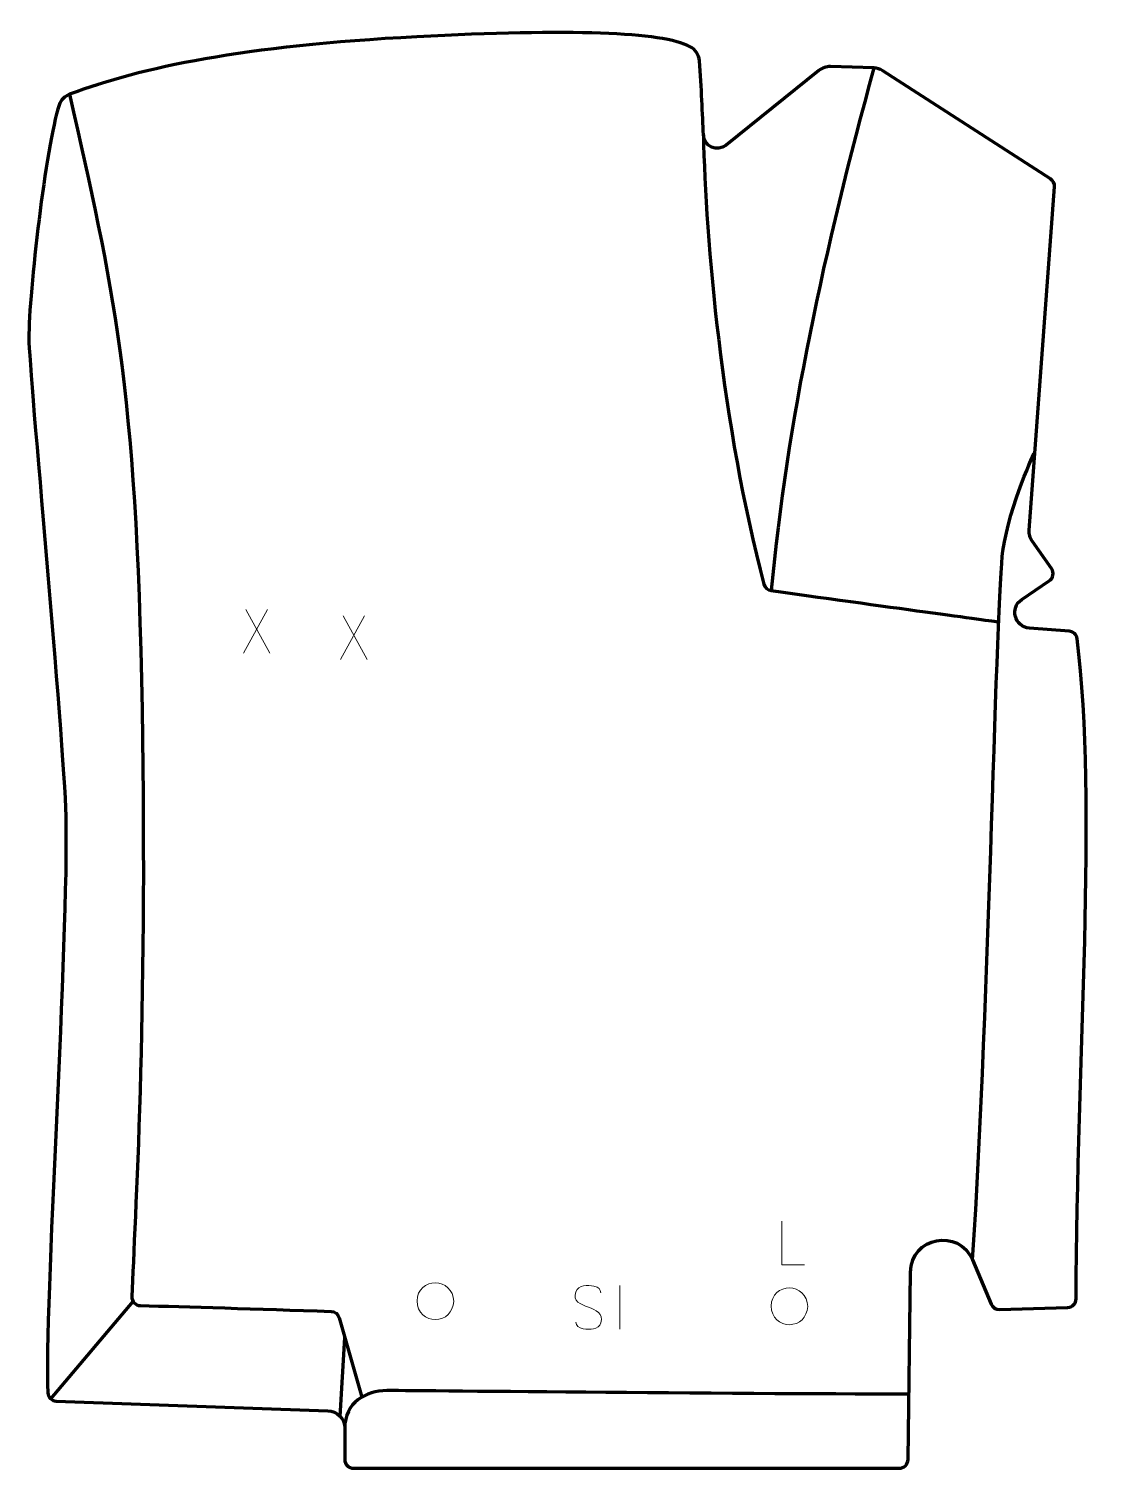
# Model space of a CAD drawing. Header units: millimetres. Extents: x -302 to 309, y -410 to 413.
import ezdxf

# ---------------------------------------------------------------- set-up
doc = ezdxf.new("R2010")
doc.units = ezdxf.units.MM
doc.header["$MEASUREMENT"] = 0
for name, color, linetype in [('layer 1', 7, 'Continuous'), ('layer 2', 7, 'Continuous'), ('layer 3', 7, 'Continuous')]:
    doc.layers.add(name, color=color, linetype=linetype)

msp = doc.modelspace()

# ---------------------------------------------------------------- linework, layer by layer
at = {"layer": 'layer 1', "color": 250, "lineweight": 9}
for points in [[(-165.957, 80.5321), (-165.957, 80.5321), (-179.6976, 55.6363), (-179.6976, 55.6363)], [(-178.243, 80.5321), (-178.243, 80.5321), (-164.5024, 55.5786), (-164.5024, 55.5786)], [(-110.385, 76.844), (-110.385, 76.844), (-124.1256, 51.9482), (-124.1256, 51.9482)], [(-122.671, 76.844), (-122.671, 76.844), (-108.9304, 51.8905), (-108.9304, 51.8905)]]:
    msp.add_open_spline(points, degree=3, dxfattribs=at)
for points, knots in [([(141.1493, -294.2496), (141.1493, -294.2496), (128.2002, -294.2496), (128.2002, -294.2496), (128.2002, -294.2496), (128.2002, -294.2496), (128.2002, -269.296), (128.2002, -269.296)], [0, 0, 0, 0, 0.33333333, 0.33333333, 0.33333333, 0.33333333, 1, 1, 1, 1]), ([(-80.4018, -314.8759), (-80.3311, -308.2355), (-75.0571, -304.3895), (-69.9018, -304.4865), (-69.9018, -304.4865), (-64.7465, -304.3895), (-59.4725, -308.4529), (-59.4018, -315.0933), (-59.4018, -315.0933), (-59.772, -321.4226), (-64.2139, -325.4533), (-69.9018, -325.4827), (-69.9018, -325.4827), (-75.0571, -325.5797), (-80.3311, -321.5163), (-80.4018, -314.8759)], [0, 0, 0, 0, 0.2, 0.2, 0.2, 0.2, 0.4, 0.4, 0.4, 0.4, 0.6, 0.6, 0.6, 0.6, 1, 1, 1, 1]), ([(122.0886, -317.8081), (122.1593, -311.1677), (127.4333, -307.3217), (132.5886, -307.4187), (132.5886, -307.4187), (137.7439, -307.3217), (143.0179, -311.3851), (143.0886, -318.0255), (143.0886, -318.0255), (142.7184, -324.3548), (138.2765, -328.3855), (132.5886, -328.4149), (132.5886, -328.4149), (127.4333, -328.5119), (122.1593, -324.4485), (122.0886, -317.8081)], [0, 0, 0, 0, 0.2, 0.2, 0.2, 0.2, 0.4, 0.4, 0.4, 0.4, 0.6, 0.6, 0.6, 0.6, 1, 1, 1, 1])]:
    msp.add_open_spline(points, degree=3, knots=knots, dxfattribs=at)
at = {"layer": 'layer 2', "color": 230, "lineweight": 200}
msp.add_open_spline([(195.4504, -410.4978), (195.4504, -410.4978), (-116.7515, -410.4978), (-116.7515, -410.4978), (-116.7515, -410.4978), (-119.513, -410.4978), (-121.7514, -408.259), (-121.7514, -405.4975), (-121.7514, -405.4975), (-121.7514, -405.4975), (-121.7514, -387.5866), (-121.7514, -387.5866), (-121.7514, -387.5866), (-121.7514, -382.2025), (-126.0154, -377.7857), (-131.396, -377.5959), (-131.396, -377.5959), (-131.396, -377.5959), (-286.7127, -372.1191), (-286.7127, -372.1191), (-286.7127, -372.1191), (-289.3082, -372.0277), (-291.3991, -369.9661), (-291.5306, -367.3728), (-291.5306, -367.3728), (-293.8784, -321.0407), (-279.5962, -107.8727), (-281.3206, -37.6844), (-281.3206, -37.6844), (-282.4459, 8.1348), (-302.4183, 217.5829), (-302.4357, 235.5167), (-302.4357, 235.5167), (-302.4611, 261.787), (-292.6073, 346.0225), (-285.1327, 368.9503), (-285.1327, 368.9503), (-284.1911, 371.8385), (-281.9619, 374.122), (-279.1139, 375.1793), (-279.1139, 375.1793), (-237.5842, 390.5985), (-180.0712, 402.8148), (-80.5138, 408.0225), (-80.5138, 408.0225), (7.1171, 412.6062), (59.8571, 410.9065), (75.8552, 402.3298), (75.8552, 402.3298), (78.8563, 400.7211), (80.8234, 397.6921), (81.0897, 394.2974), (81.0897, 394.2974), (82.2754, 379.1932), (82.9827, 363.3457), (83.3824, 351.981), (83.3824, 351.981), (83.6138, 345.3953), (91.262, 341.9014), (96.395, 346.0335), (96.395, 346.0335), (96.395, 346.0335), (149.4859, 388.7746), (149.4859, 388.7746), (149.4859, 388.7746), (151.3486, 390.2739), (153.6864, 391.0564), (156.0765, 390.9798), (156.0765, 390.9798), (156.0765, 390.9798), (180.8778, 390.1871), (180.8778, 390.1871), (180.8778, 390.1871), (182.689, 390.1293), (184.4501, 389.5804), (185.9734, 388.5993), (185.9734, 388.5993), (185.9734, 388.5993), (281.9557, 326.7789), (281.9557, 326.7789), (281.9557, 326.7789), (283.4945, 325.7876), (284.3687, 324.0346), (284.234, 322.209), (284.234, 322.209), (284.234, 322.209), (269.7697, 125.9869), (269.7697, 125.9869), (269.7697, 125.9869), (269.5997, 123.6861), (270.2319, 121.3973), (271.5576, 119.5089), (271.5576, 119.5089), (271.5576, 119.5089), (282.5145, 103.9059), (282.5145, 103.9059), (282.5145, 103.9059), (284.1232, 101.6149), (283.5369, 98.4494), (281.2142, 96.8866), (281.2142, 96.8866), (281.2142, 96.8866), (265.535, 86.3365), (265.535, 86.3365), (265.535, 86.3365), (258.4547, 81.5726), (261.3658, 70.549), (269.8752, 69.9016), (269.8752, 69.9016), (269.8752, 69.9016), (292.5567, 68.1762), (292.5567, 68.1762), (292.5567, 68.1762), (294.9192, 67.9965), (296.8359, 66.1855), (297.1368, 63.8352), (297.1368, 63.8352), (309.2403, -30.6289), (296.8973, -177.1523), (296.6059, -313.6331), (296.6059, -313.6331), (296.6002, -316.3382), (294.4493, -318.548), (291.7453, -318.6224), (291.7453, -318.6224), (291.7453, -318.6224), (252.7997, -319.6942), (252.7997, -319.6942), (252.7997, -319.6942), (250.7412, -319.7513), (248.8592, -318.5399), (248.0573, -316.6433), (248.0573, -316.6433), (248.0573, -316.6433), (237.3808, -291.3845), (237.3808, -291.3845), (237.3808, -291.3845), (229.5802, -272.9293), (202.1017, -278.3126), (201.8413, -298.3472), (201.8413, -298.3472), (201.8413, -298.3472), (200.4485, -405.5642), (200.4485, -405.5642), (200.4485, -405.5642), (200.4129, -408.2992), (198.1858, -410.4978), (195.4504, -410.4978)], degree=3, knots=[0, 0, 0, 0, 0.02631579, 0.02631579, 0.02631579, 0.02631579, 0.05263158, 0.05263158, 0.05263158, 0.05263158, 0.07894737, 0.07894737, 0.07894737, 0.07894737, 0.10526316, 0.10526316, 0.10526316, 0.10526316, 0.13157895, 0.13157895, 0.13157895, 0.13157895, 0.15789474, 0.15789474, 0.15789474, 0.15789474, 0.18421053, 0.18421053, 0.18421053, 0.18421053, 0.21052632, 0.21052632, 0.21052632, 0.21052632, 0.23684211, 0.23684211, 0.23684211, 0.23684211, 0.26315789, 0.26315789, 0.26315789, 0.26315789, 0.28947368, 0.28947368, 0.28947368, 0.28947368, 0.31578947, 0.31578947, 0.31578947, 0.31578947, 0.34210526, 0.34210526, 0.34210526, 0.34210526, 0.36842105, 0.36842105, 0.36842105, 0.36842105, 0.39473684, 0.39473684, 0.39473684, 0.39473684, 0.42105263, 0.42105263, 0.42105263, 0.42105263, 0.44736842, 0.44736842, 0.44736842, 0.44736842, 0.47368421, 0.47368421, 0.47368421, 0.47368421, 0.5, 0.5, 0.5, 0.5, 0.52631579, 0.52631579, 0.52631579, 0.52631579, 0.55263158, 0.55263158, 0.55263158, 0.55263158, 0.57894737, 0.57894737, 0.57894737, 0.57894737, 0.60526316, 0.60526316, 0.60526316, 0.60526316, 0.63157895, 0.63157895, 0.63157895, 0.63157895, 0.65789474, 0.65789474, 0.65789474, 0.65789474, 0.68421053, 0.68421053, 0.68421053, 0.68421053, 0.71052632, 0.71052632, 0.71052632, 0.71052632, 0.73684211, 0.73684211, 0.73684211, 0.73684211, 0.76315789, 0.76315789, 0.76315789, 0.76315789, 0.78947368, 0.78947368, 0.78947368, 0.78947368, 0.81578947, 0.81578947, 0.81578947, 0.81578947, 0.84210526, 0.84210526, 0.84210526, 0.84210526, 0.86842105, 0.86842105, 0.86842105, 0.86842105, 0.89473684, 0.89473684, 0.89473684, 0.89473684, 0.92105263, 0.92105263, 0.92105263, 0.92105263, 0.94736842, 0.94736842, 0.94736842, 0.94736842, 1, 1, 1, 1], dxfattribs=at)
at = {"layer": 'layer 3', "color": 142, "lineweight": 200}
for points in [[(180.878, 390.1873), (152.5817, 287.0904), (131.0142, 186.6768), (122.1842, 91.3414)], [(-289.8223, -370.8854), (-289.8223, -370.8854), (-242.7551, -315.1302), (-242.7551, -315.1302)], [(-124.3162, -380.9037), (-124.3162, -380.9037), (-121.7511, -335.6719), (-121.7511, -335.6719)]]:
    msp.add_open_spline(points, degree=3, dxfattribs=at)
for points, knots in [([(-279.114, 375.1794), (-254.4287, 264.7144), (-240.9801, 212.0969), (-237.6947, 23.2655), (-237.6947, 23.2655), (-234.591, -155.1237), (-241.8659, -267.9641), (-243.5004, -312.3125), (-243.5004, -312.3125), (-243.6034, -315.1027), (-241.4049, -317.4363), (-238.614, -317.498), (-238.614, -317.498), (-212.5903, -318.0723), (-171.9694, -319.4171), (-129.5768, -320.8551), (-129.5768, -320.8551), (-127.4065, -320.9284), (-125.5318, -322.3946), (-124.937, -324.483), (-124.937, -324.483), (-124.937, -324.483), (-112.0144, -369.8711), (-112.0144, -369.8711)], [0, 0, 0, 0, 0.14285714, 0.14285714, 0.14285714, 0.14285714, 0.28571429, 0.28571429, 0.28571429, 0.28571429, 0.42857143, 0.42857143, 0.42857143, 0.42857143, 0.57142857, 0.57142857, 0.57142857, 0.57142857, 0.71428571, 0.71428571, 0.71428571, 0.71428571, 1, 1, 1, 1]), ([(83.3825, 351.981), (84.6211, 291.7251), (93.975, 185.17), (118.0387, 94.9947), (118.0387, 94.9947), (118.5569, 93.0537), (120.1945, 91.6165), (122.1842, 91.3416), (122.1842, 91.3416), (195.5069, 81.2043), (252.2561, 73.4562), (252.2561, 73.4562)], [0, 0, 0, 0, 0.25, 0.25, 0.25, 0.25, 0.5, 0.5, 0.5, 0.5, 1, 1, 1, 1]), ([(237.381, -291.3846), (247.2644, -141.7417), (250.7417, 87.1823), (254.7652, 114.1077), (254.7652, 114.1077), (258.8189, 141.2331), (273.074, 170.8121), (273.074, 170.8121)], [0, 0, 0, 0, 0.33333333, 0.33333333, 0.33333333, 0.33333333, 1, 1, 1, 1]), ([(200.934, -368.192), (98.7804, -368.0371), (-90.2597, -366.1007), (-97.7301, -366.1007), (-97.7301, -366.1007), (-109.4998, -366.1007), (-121.7514, -372.915), (-121.7514, -387.5866)], [0, 0, 0, 0, 0.33333333, 0.33333333, 0.33333333, 0.33333333, 1, 1, 1, 1])]:
    msp.add_open_spline(points, degree=3, knots=knots, dxfattribs=at)
at = {"layer": 'layer 3', "color": 250, "lineweight": 9}
for points in [[(17.5949, -318.3762), (13.3466, -316.9058), (8.4385, -315.11), (10.4436, -309.5897), (10.4436, -309.5897), (11.9471, -305.4498), (17.1607, -305.8383), (20.7643, -306.4394), (20.7643, -306.4394), (23.6249, -306.9166), (24.4896, -308.1298), (24.8002, -310.2139)], [(17.5949, -318.3763), (21.6135, -320.023), (26.643, -321.9113), (24.809, -327.2716), (24.809, -327.2716), (23.3492, -331.538), (18.4384, -331.2813), (14.7123, -330.7266), (14.7123, -330.7266), (11.9623, -330.3168), (10.7414, -329.1033), (10.3634, -326.9911)]]:
    msp.add_open_spline(points, degree=3, knots=[0, 0, 0, 0, 0.25, 0.25, 0.25, 0.25, 0.5, 0.5, 0.5, 0.5, 1, 1, 1, 1], dxfattribs=at)
msp.add_open_spline([(35.5895, -306.063), (35.5895, -306.063), (35.5895, -331.0371), (35.5895, -331.0371)], degree=3, dxfattribs=at)

doc.saveas('drawing.dxf')
